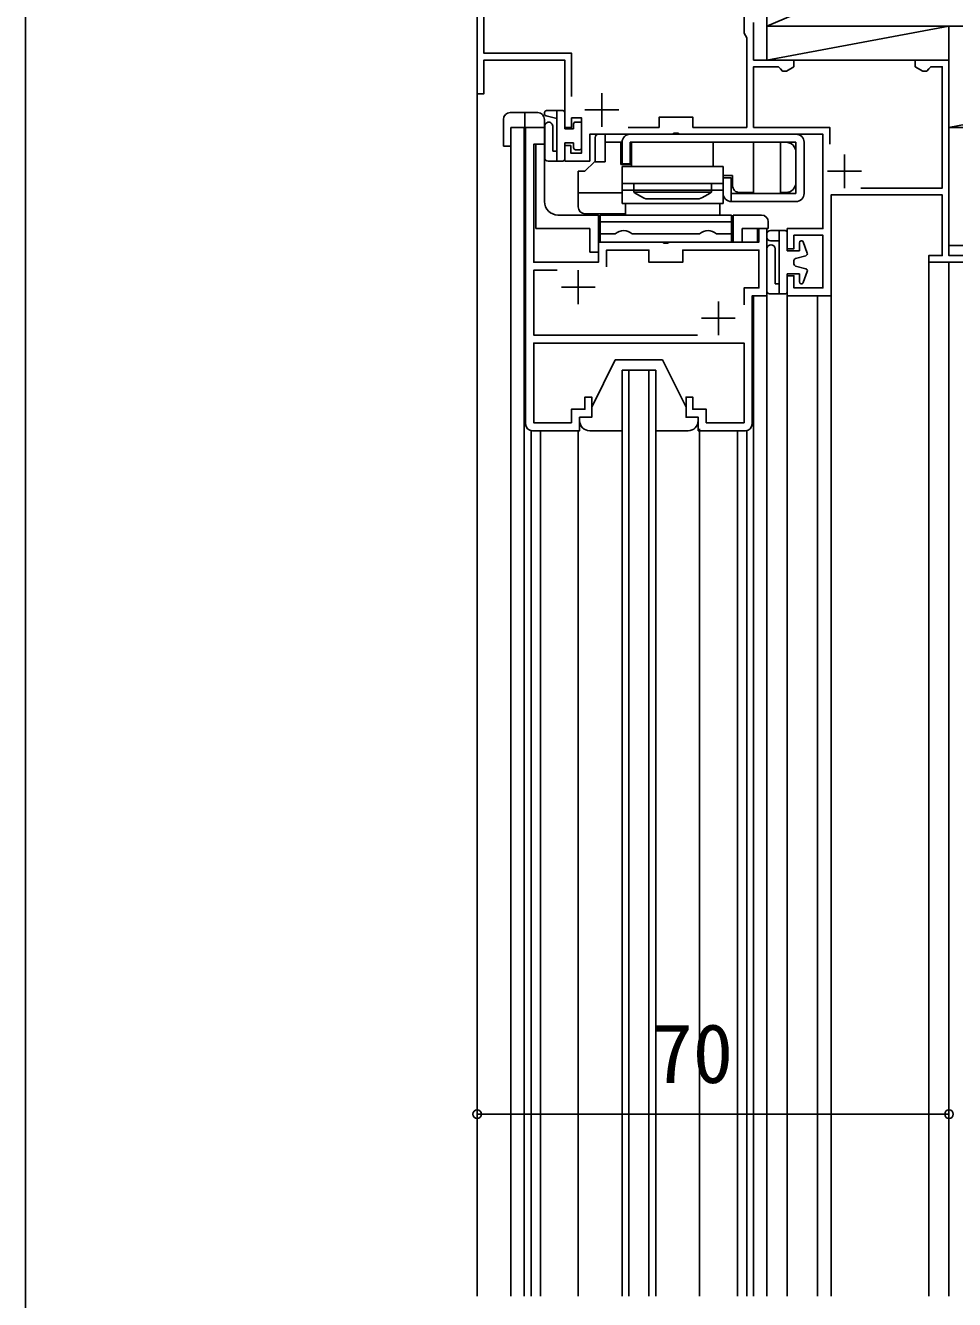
# Model space of a CAD drawing. Units: millimetres, scale not verified. Extents: x -525 to 525, y -782 to 777.
# Drawn here: x -525 to -387.2, y -345.5 to -156.5 of the extents above; entities that cross this region are included whole.
import ezdxf
from ezdxf.enums import TextEntityAlignment as Align

# ---------------------------------------------------------------- set-up
doc = ezdxf.new("R2010")
doc.units = ezdxf.units.MM
doc.header["$LTSCALE"] = 4
for name, color, linetype in [('0-2_YKK_11', 7, 'Continuous'), ('0-3_YKK_12', 2, 'Continuous'), ('0-4_YKK_13', 4, 'Continuous'), ('0-6_YKK_D', 6, 'Continuous'), ('0-7_YKK_ZWAK', 7, 'Continuous'), ('0-8_YSS_K', 3, 'Continuous'), ('0-9_YSS_KE', 3, 'Continuous')]:
    doc.layers.add(name, color=color, linetype=linetype)
doc.styles.add('ＭＳ ゴシック', font='')
doc.styles.get('ＭＳ ゴシック').set_extended_font_data('MS Gothic')

msp = doc.modelspace()

# ---------------------------------------------------------------- linework, layer by layer
at = {"layer": '0-2_YKK_11'}
for p, q in [((-439.5, -166.54), (-439.5, -171.54)), ((-442, -169.04), (-437, -169.04)), ((-450.805, -171.64), (-450.805, -215.64)), ((-403.5, -175.64), (-403.5, -180.64)), ((-406, -178.14), (-401, -178.14)), ((-443.005, -192.84), (-443.005, -197.84)), ((-445.505, -195.34), (-440.505, -195.34)), ((-422.205, -197.44), (-422.205, -202.44)), ((-424.705, -199.94), (-419.705, -199.94))]:
    msp.add_line(p, q, dxfattribs=at)
for points in [[(-435.617, -171.64), (-431, -171.64), (-431, -170.14), (-426, -170.14), (-426, -171.64), (-418, -171.64), (-418, -158.34), (-418.4, -157.647), (-418.4, -153.033), (-418, -152.34), (-418, -150.545), (-457, -152.589), (-457, -160.64), (-444, -160.64), (-444, -167.04)], [(-445, -176.64), (-445, -174.34), (-444.1, -174.34), (-444.1, -175.44), (-442.5, -175.44), (-442.5, -170.24), (-444, -170.24), (-444, -171.64), (-445, -171.64), (-445, -161.64), (-457, -161.64), (-457, -166.64), (-458, -166.64), (-458, -151.64)], [(-417, -156.082), (-417, -161.64), (-411, -161.64), (-411, -162.64), (-412.126, -163.29), (-412.7, -163.29), (-412.999, -162.965), (-413.298, -162.64), (-417, -162.64), (-417, -171.64)], [(-401.1, -180.64), (-389, -180.64), (-389, -162.64), (-390.702, -162.64), (-391.001, -162.965), (-391.3, -163.29), (-391.874, -163.29), (-393, -162.64), (-393, -161.64), (-388, -161.64), (-388, -190.64), (-374, -190.64)], [(-417.205, -215.64), (-417.205, -196.64), (-415.005, -196.64), (-415.005, -186.64), (-416.205, -186.64), (-416.205, -188.64), (-429.485, -188.64), (-429.745, -188.79), (-430.265, -188.79), (-430.524, -188.64), (-440.005, -188.64), (-440.005, -191.64), (-449.605, -191.64), (-449.605, -174.14), (-448.005, -174.14), (-448.005, -171.64), (-450.805, -171.64)], [(-417, -171.64), (-405.7, -171.64), (-405.7, -174.115)], [(-373, -191.64), (-391, -191.64), (-391, -190.64), (-389, -190.64), (-389, -181.64), (-405.5, -181.64), (-405.5, -196.64), (-412, -196.64), (-412, -193.64), (-411, -193.64), (-411, -195.44), (-406.7, -195.44), (-406.7, -187.64), (-411, -187.64), (-411, -189.64), (-412, -189.64), (-412, -186.64), (-406.7, -186.64), (-406.7, -172.64), (-427.98, -172.64), (-428.24, -172.49), (-428.76, -172.49), (-429.02, -172.64), (-441.3, -172.64), (-441.3, -176.64), (-445, -176.64)], [(-418.405, -197.94), (-418.405, -195.44), (-416.205, -195.44), (-416.205, -189.84), (-427.505, -189.84), (-427.505, -191.64), (-432.505, -191.64), (-432.505, -189.84), (-438.805, -189.84), (-438.805, -192.34)], [(-446.118, -192.84), (-449.605, -192.84), (-449.605, -202.44), (-425.318, -202.44)], [(-449.805, -216.64), (-442.805, -216.64), (-442.805, -214.64), (-441.005, -214.64), (-441.005, -211.64), (-442.005, -211.64), (-442.005, -213.44), (-444.005, -213.44), (-444.005, -215.44), (-449.605, -215.44), (-449.605, -203.64), (-418.405, -203.64), (-418.405, -215.44), (-424.005, -215.44), (-424.005, -213.44), (-426.005, -213.44), (-426.005, -211.64), (-427.005, -211.64), (-427.005, -214.64), (-425.205, -214.64), (-425.205, -216.64), (-418.205, -216.64)]]:
    msp.add_lwpolyline(points, dxfattribs=at)
for centre, start, end in [((-449.805, -215.64), 180.00001, 269.99999), ((-418.205, -215.64), 270.00001, 359.99999)]:
    msp.add_arc(centre, 1, start, end, dxfattribs=at)
at = {"layer": '0-3_YKK_12'}
for p, q in [((-415, -116.64), (-415, -161.64)), ((-458, -151.14), (-458, -345.047)), ((-388, -161.64), (-415, -161.64)), ((-388, -189.14), (-388, -161.64)), ((-453.005, -171.64), (-448.005, -171.64)), ((-453.005, -345.047), (-453.005, -171.64)), ((-451.005, -345.047), (-451.005, -171.64)), ((-373.3, -189.14), (-388, -189.14)), ((-391, -191.64), (-391, -193.14)), ((-391, -191.64), (-391, -345.047)), ((-388, -191.64), (-388, -193.14)), ((-388, -191.64), (-388, -345.047)), ((-415.005, -345.047), (-415.005, -196.34)), ((-417.005, -345.047), (-417.005, -196.657)), ((-412, -345.047), (-412, -196.64)), ((-408.5, -196.64), (-405.5, -196.64)), ((-407.5, -345.047), (-407.5, -196.64)), ((-405.5, -345.047), (-405.5, -196.64)), ((-431.505, -207.64), (-436.505, -207.64)), ((-436.505, -207.64), (-436.505, -345.047)), ((-435.505, -207.64), (-435.505, -345.047)), ((-432.505, -207.64), (-432.505, -345.047)), ((-431.505, -207.64), (-431.505, -345.047)), ((-450.005, -216.62), (-450.005, -345.047)), ((-448.619, -216.64), (-448.619, -345.047)), ((-443.005, -345.047), (-443.005, -216.623)), ((-425.005, -345.047), (-425.005, -216.34)), ((-419.391, -345.047), (-419.391, -216.64)), ((-418.005, -345.047), (-418.005, -216.62))]:
    msp.add_line(p, q, dxfattribs=at)
at = {"layer": '0-4_YKK_13'}
for p, q in [((-453.105, -169.44), (-449.005, -169.44)), ((-450.905, -169.44), (-450.905, -171.64)), ((-448, -169.44), (-448, -169.627)), ((-446.2, -170.34), (-447.778, -169.917)), ((-445.3, -169.14), (-447.7, -169.14)), ((-446.2, -169.14), (-446.2, -176.64)), ((-445, -169.44), (-445, -171.84)), ((-454.105, -170.44), (-454.105, -174.44)), ((-448.005, -182.64), (-448.005, -170.44)), ((-447.981, -171.459), (-447.981, -176.14)), ((-446.781, -175.14), (-446.781, -171.459)), ((-443.7, -171.84), (-445, -171.84)), ((-443.7, -171.84), (-443.7, -171.14)), ((-443.4, -170.84), (-442.8, -170.84)), ((-442.5, -171.14), (-442.5, -174.64)), ((-440.5, -176.74), (-440.5, -173.14)), ((-410.7, -172.64), (-440, -172.64)), ((-439, -173.84), (-439, -172.64)), ((-436.5, -173.84), (-439, -173.84)), ((-439, -176.74), (-439, -173.84)), ((-436.7, -177.14), (-436.7, -173.84)), ((-436.5, -177.04), (-436.5, -173.84)), ((-435.3, -177.04), (-435.3, -173.84)), ((-410.7, -173.84), (-435.3, -173.84)), ((-435.1, -176.74), (-435.1, -173.84)), ((-423, -177.44), (-423, -173.84)), ((-417, -181.44), (-417, -173.84)), ((-413, -181.44), (-413, -173.84)), ((-410.7, -181.44), (-410.7, -173.84)), ((-409.5, -181.44), (-409.5, -173.84)), ((-454.105, -174.44), (-453.005, -174.44)), ((-449.305, -174.14), (-449.305, -186.64)), ((-446.2, -175.14), (-446.775, -175.14)), ((-443.7, -173.94), (-445, -173.94)), ((-445, -173.94), (-445, -176.34)), ((-443.7, -174.64), (-443.7, -173.94)), ((-442.8, -174.94), (-443.4, -174.94)), ((-445.3, -176.64), (-447.481, -176.64)), ((-440.6, -176.74), (-442, -178.14)), ((-440.6, -176.74), (-440.5, -176.64)), ((-439, -176.74), (-440.5, -176.74)), ((-436.7, -177.14), (-435.1, -177.14)), ((-436.5, -177.04), (-435.3, -177.04)), ((-421.5, -177.44), (-436.5, -177.44)), ((-436.5, -182.94), (-436.5, -177.44)), ((-435.1, -177.44), (-435.1, -176.74)), ((-421.5, -182.94), (-421.5, -177.44)), ((-443, -183.44), (-443, -178.14)), ((-442, -178.14), (-443, -178.14)), ((-420.1, -178.79), (-421.5, -178.79)), ((-420.3, -179.14), (-421.5, -179.14)), ((-420.3, -182.64), (-420.3, -179.14)), ((-420.1, -180.29), (-420.1, -178.79)), ((-436.5, -181.34), (-443, -181.34)), ((-421.5, -179.94), (-436.5, -179.94)), ((-421.5, -180.94), (-436.5, -180.94)), ((-434.75, -180.94), (-434.75, -179.94)), ((-434.75, -181.24), (-434.75, -180.44)), ((-434.75, -181.24), (-423.25, -181.24)), ((-423.25, -180.44), (-423.25, -179.94)), ((-423.25, -181.24), (-423.25, -180.44)), ((-421.5, -181.44), (-421.5, -179.94)), ((-410.7, -181.44), (-420.3, -181.44)), ((-417, -181.29), (-419.1, -181.29)), ((-412.2, -181.29), (-413, -181.29)), ((-421.5, -182.94), (-436.5, -182.94)), ((-421.8, -182.94), (-436.5, -182.94)), ((-436, -183.64), (-436, -182.94)), ((-436, -184.64), (-436, -182.94)), ((-425.038, -182.24), (-432.962, -182.24)), ((-422, -183.64), (-422, -182.94)), ((-422, -184.64), (-422, -182.94)), ((-410.7, -182.64), (-420.3, -182.64)), ((-440.005, -184.64), (-446.005, -184.64)), ((-436, -184.44), (-442, -184.44)), ((-440.005, -184.64), (-440.005, -185.64)), ((-439.75, -184.64), (-439.75, -188.64)), ((-420.25, -184.64), (-439.75, -184.64)), ((-420.25, -188.64), (-420.25, -184.64)), ((-420.005, -184.64), (-420.005, -188.64)), ((-415.805, -184.64), (-420.005, -184.64)), ((-449.305, -186.64), (-441.305, -186.64)), ((-441.305, -190.14), (-441.305, -186.64)), ((-440.005, -185.64), (-420.005, -185.64)), ((-440.005, -185.64), (-440.005, -188.64)), ((-418.705, -188.64), (-418.705, -186.64)), ((-418.705, -186.64), (-414.805, -186.64)), ((-416.405, -186.64), (-416.405, -188.64)), ((-414.805, -185.64), (-414.805, -186.64)), ((-412.3, -186.94), (-414.5, -186.94)), ((-413.2, -186.94), (-413.2, -196.34)), ((-412.3, -186.94), (-413, -186.94)), ((-420.005, -188.64), (-440.005, -188.64)), ((-437.5, -187.44), (-439.75, -187.44)), ((-420.25, -188.64), (-439.75, -188.64)), ((-425, -187.44), (-435, -187.44)), ((-420.25, -187.44), (-422.5, -187.44)), ((-415, -187.94), (-415, -187.44)), ((-414.5, -188.44), (-413.2, -188.44)), ((-412, -189.94), (-412, -187.24)), ((-410.2, -188.74), (-410.2, -189.94)), ((-409.618, -188.637), (-409.023, -190.273)), ((-441.305, -190.14), (-440.005, -190.14)), ((-415.005, -189.636), (-415.005, -195.986)), ((-413.805, -189.636), (-413.805, -194.836)), ((-410.2, -189.94), (-412, -189.94)), ((-410.778, -191.08), (-409.227, -190.665)), ((-411, -191.37), (-411, -191.91)), ((-410.778, -192.2), (-409.227, -192.615)), ((-412, -196.04), (-412, -193.34)), ((-410.2, -193.34), (-412, -193.34)), ((-410.2, -193.34), (-410.2, -194.54)), ((-409.618, -194.643), (-409.023, -193.007)), ((-414.651, -196.34), (-412.3, -196.34)), ((-413.805, -194.84), (-413.2, -194.84)), ((-413, -196.34), (-412.3, -196.34)), ((-441.005, -213.14), (-437.505, -206.14)), ((-437.505, -206.14), (-430.505, -206.14)), ((-427.005, -213.14), (-430.505, -206.14)), ((-427.005, -213.14), (-427.005, -214.64)), ((-436.505, -216.64), (-441.305, -216.64)), ((-426.705, -216.64), (-431.505, -216.64))]:
    msp.add_line(p, q, dxfattribs=at)
for points in [[(-442.805, -215.14), (-442.805, -214.64), (-441.005, -214.64), (-441.005, -213.14)], [(-427.005, -214.64), (-425.205, -214.64), (-425.205, -215.14)]]:
    msp.add_lwpolyline(points, dxfattribs=at)
for centre, radius, start, end in [((-453.105, -170.44), 1, 90, 180), ((-449.005, -170.44), 1, 0, 90), ((-447.7, -169.44), 0.3, 90, 180), ((-447.7, -169.627), 0.3, 180, 255), ((-445.3, -169.44), 0.3, 0, 90), ((-447.381, -171.459), 0.6, 359.99995, 180.00003), ((-443.4, -171.14), 0.3, 90, 180), ((-442.8, -171.14), 0.3, 0, 90), ((-440, -173.14), 0.5, 90, 180), ((-435.3, -173.84), 1.2, 90, 179.99998), ((-412.2, -175.34), 1.5, 0.00002, 90), ((-410.7, -173.84), 1.2, 0.00002, 90), ((-443.4, -174.64), 0.3, 180, 270), ((-442.8, -174.64), 0.3, 270, 0), ((-447.481, -176.14), 0.5, 180, 270), ((-445.3, -176.34), 0.3, 270, 0), ((-429, -173.058), 10, 234.90033, 246.65783), ((-429, -173.058), 10, 293.34217, 305.09967), ((-420.3, -181.44), 1.2, 179.99997, 270), ((-419.1, -180.29), 1, 179.99997, 270), ((-412.2, -179.79), 1.5, 270, 0.00002), ((-410.7, -181.44), 1.2, 270, 0.00002), ((-446.005, -182.64), 2, 180, 270), ((-442, -183.44), 1, 180, 270), ((-415.805, -185.64), 1, 0, 90), ((-436.25, -188.752), 1.812, 46.39718, 133.60282), ((-423.75, -188.752), 1.812, 46.39718, 133.60282), ((-414.5, -187.44), 0.5, 90, 180), ((-412.3, -187.24), 0.3, 0, 90), ((-414.5, -187.94), 0.5, 180, 270), ((-409.9, -188.74), 0.3, 20, 180), ((-414.405, -189.636), 0.6, 0, 180), ((-409.305, -190.375), 0.3, 285, 20), ((-410.7, -191.37), 0.3, 105, 180), ((-410.7, -191.91), 0.3, 180, 255), ((-409.305, -192.905), 0.3, 340, 75), ((-409.9, -194.54), 0.3, 180, 340), ((-414.522, -195.857), 0.5, 195, 255), ((-412.3, -196.04), 0.3, 270, 0), ((-441.305, -215.14), 1.5, 180, 270), ((-426.705, -215.14), 1.5, 270, 0)]:
    msp.add_arc(centre, radius, start, end, dxfattribs=at)
at = {"layer": '0-6_YKK_D'}
msp.add_line((-458, -318.04), (-388, -318.04), dxfattribs=at)
for centre in [(-458, -318.04), (-388, -318.04)]:
    msp.add_circle(centre, 0.637, dxfattribs=at)
at = {"layer": '0-7_YKK_ZWAK'}
msp.add_line((-525, 747.5), (-525, -782.5), dxfattribs=at)
at = {"layer": '0-8_YSS_K'}
for p, q in [((-415, -156.64), (-310, -111.64)), ((-388, -156.64), (-415, -156.64)), ((-310, -156.64), (-388, -156.64))]:
    msp.add_line(p, q, dxfattribs=at)
for points in [[(-388, -161.64), (-415, -161.64), (-415, -156.64)], [(-388, -161.64), (-388, -156.64), (-415, -161.64)], [(-310, -171.64), (-388, -171.64), (-388, -156.64)], [(-310, -171.64), (-310, -156.64), (-388, -171.64)]]:
    msp.add_lwpolyline(points, dxfattribs=at)
at = {"layer": '0-9_YSS_KE'}
msp.add_lwpolyline([(-310, -156.64), (-310, -111.64), (-415, -111.64), (-415, -156.64)], close=True, dxfattribs=at)

# ---------------------------------------------------------------- texts
at = {"layer": '0-6_YKK_D', "style": 'ＭＳ ゴシック'}
msp.add_text('70', height=8.798, dxfattribs=at).set_placement((-432, -316.04), align=Align.BOTTOM_LEFT)

doc.saveas('drawing.dxf')
